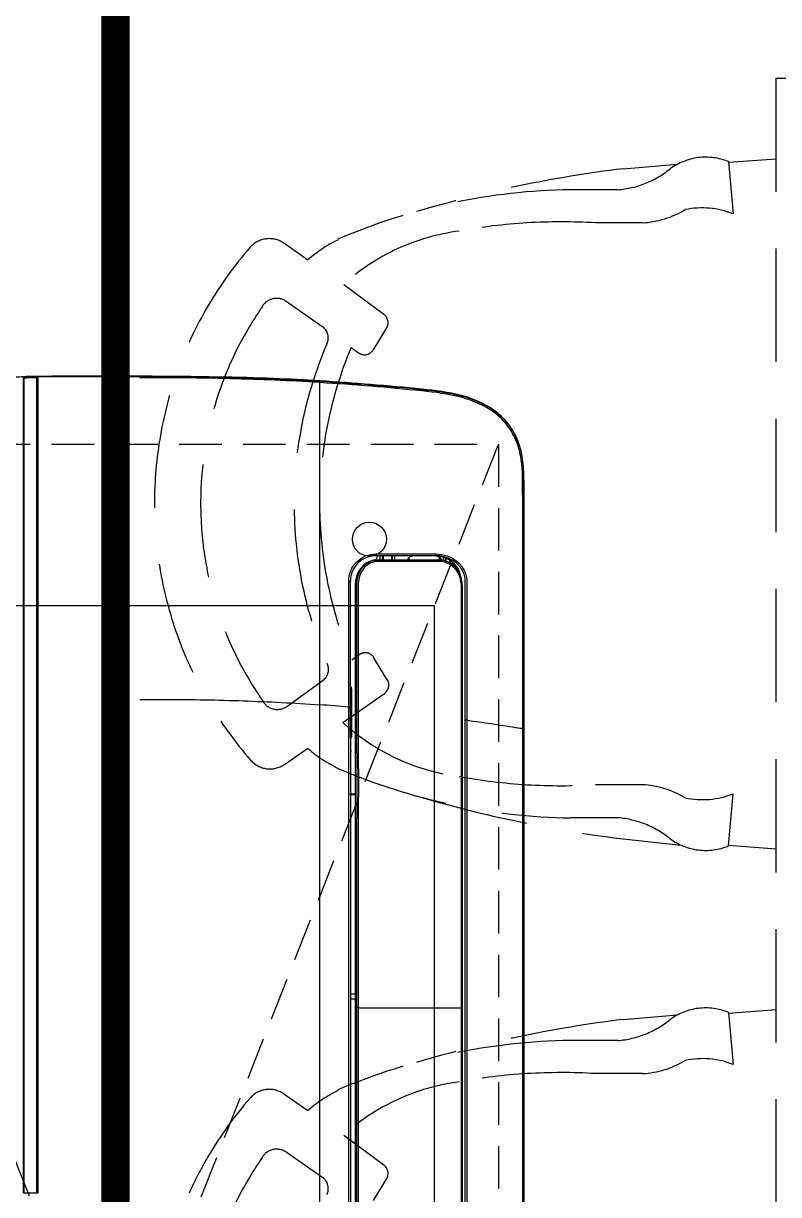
# Model space of a CAD drawing. Header units: millimetres. Extents: x 236955 to 308542, y 30900 to 88969.
# Drawn here: x 294684 to 295216, y 68913 to 69739 of the extents above; entities that cross this region are included whole.
import ezdxf

# ---------------------------------------------------------------- set-up
doc = ezdxf.new("R2010")
doc.units = ezdxf.units.MM
doc.header["$LTSCALE"] = 100
for name, pattern in [('DH-HID2', [1.2, 0.8, -0.4]), ('HID2', [1, 0.5, -0.5]), ('HIDDEN', [0.375, 0.25, -0.125])]:
    doc.linetypes.add(name, pattern=pattern)
for name, color, linetype in [('06-LIGHT', 4, 'Continuous'), ('3.기호.계단선', 30, 'Continuous'), ('CO-BATH', 6, 'Continuous'), ('FU-FURM', 251, 'DH-HID2')]:
    doc.layers.add(name, color=color, linetype=linetype)

# ---------------------------------------------------------------- blocks, each defined once
blk = doc.blocks.new('vjswjdjeh')
at = {"layer": 'FU-FURM', "color": 8}
for p, q in [((332403.17, 63148.02), (332403.17, 61348.02)), ((333303.17, 63148.02), (332403.17, 63148.02)), ((332369.71, 63089.34), (332372.93, 63052.54)), ((332369.77, 63088.88), (332403.36, 63091.36)), ((332295.41, 63084.32), (332333.75, 63087.51)), ((332291.7, 63069.49), (332258.51, 63069.49)), ((332309.14, 63046.14), (332275.94, 63046.14)), ((332056.29, 63031.96), (332073.27, 63020.07)), ((332098.57, 63002.72), (332126.72, 62981.74)), ((332057.94, 62990.94), (332083.85, 62972.8)), ((332128.75, 62972.06), (332119.34, 62956.59)), ((332103.69, 62958.15), (332109.02, 62954.42)), ((332104.21, 62737.89), (332109.54, 62741.61)), ((332129.27, 62723.97), (332119.86, 62739.45)), ((332058.4, 62704.95), (332084.02, 62723.56)), ((332097.91, 62693.76), (332127.24, 62714.3)), ((332056.76, 62664.08), (332073.22, 62675.61)), ((332309.14, 62649.89), (332275.94, 62649.89)), ((332369.71, 62606.7), (332372.93, 62643.49)), ((332291.7, 62626.55), (332258.51, 62626.55)), ((332295.41, 62611.72), (332336.41, 62607.24)), ((332369.77, 62607.16), (332403.36, 62604.68)), ((332295.41, 62484.32), (332333.75, 62487.51)), ((332369.71, 62489.34), (332372.93, 62452.54)), ((332369.77, 62488.88), (332403.36, 62491.36)), ((332291.7, 62469.49), (332258.51, 62469.49)), ((332309.14, 62446.14), (332275.94, 62446.14)), ((332056.29, 62431.96), (332073.27, 62420.07)), ((332098.57, 62402.72), (332126.72, 62381.74)), ((332057.94, 62390.94), (332083.85, 62372.8)), ((332128.75, 62372.06), (332119.34, 62356.59))]:
    blk.add_line(p, q, dxfattribs=at)
for centre, radius, start, end in [((332353.7, 63049.63), 42.82, 68.03725, 125.88814), ((332406.05, 62186.73), 904.38, 97.02701, 106.45222), ((332286.56, 63135.6), 66.32, 274.44852, 309.34248), ((332264.06, 62639.87), 429.66, 90.74097, 113.24637), ((332253.36, 63135.6), 66.32, 262.3166479996018, 262.3166549993618), ((332305.15, 63112.34), 66.32, 273.44864, 300.94431), ((332351.23, 62997.89), 58.8, 68.33721, 101.75419), ((332199.42, 62891.02), 150.6, 97.47574, 132.08058), ((332252.01, 62643.42), 403.43, 86.59864, 100.30667), ((332046.12, 63016.93), 18.07, 55.91255, 139.2499), ((332139.25, 62943.85), 100.82, 116.24699, 130.88158), ((332240.95, 62848.27), 275.79, 139.07644, 221.01513), ((332051.24, 62981.21), 11.71, 55.46642, 152.34732), ((332240.95, 62848.27), 243.26, 145.25404, 214.85584), ((332122.58, 62975.82), 7.23, 328.6925, 55.00032), ((332078.03, 62965.11), 9.64, 333.64722, 52.90801), ((332347.98, 62848.27), 284.44, 156.69526, 203.3529), ((332366.05, 62848.27), 284.44, 157.27598, 202.8596), ((332113.17, 62960.34), 7.23, 235.00032, 328.69291), ((332113.69, 62735.69), 7.23, 31.30709, 125.00048), ((332078.21, 62731.25), 9.64, 307.09199, 26.35266), ((332123.1, 62720.22), 7.23, 304.99964, 31.30759), ((332051.7, 62714.68), 11.71, 207.6522, 304.53341), ((332199.42, 62805.01), 150.6, 227.62203, 262.52426), ((332046.58, 62679.11), 18.07, 220.74981, 304.08759), ((332139.13, 62751.83), 100.82, 229.27079, 243.75295), ((332264.06, 63056.17), 429.66, 246.75363, 269.25903), ((332252.01, 63052.61), 403.43, 259.69334, 273.40136), ((332305.15, 62583.69), 66.32, 59.05566, 86.55136), ((332351.23, 62698.14), 58.8, 258.24581, 291.66278), ((332406.05, 63509.3), 904.38, 253.54778, 262.97299), ((332286.56, 62560.43), 66.32, 50.65756, 85.55148), ((332353.7, 62646.4), 42.82, 234.1118, 291.96278), ((332353.7, 62449.63), 42.82, 68.03725, 125.88814), ((332406.05, 61586.73), 904.38, 97.02701, 106.45222), ((332286.56, 62535.6), 66.32, 274.44852, 309.34248), ((332264.06, 62039.87), 429.66, 90.74097, 113.24637), ((332253.36, 62535.6), 66.32, 262.3166479996018, 262.3166549993618), ((332305.15, 62512.34), 66.32, 273.44864, 300.94431), ((332351.23, 62397.89), 58.8, 68.33721, 101.75419), ((332252.01, 62043.42), 403.43, 86.59864, 100.30667), ((332199.42, 62291.02), 150.6, 97.47574, 132.08058), ((332240.95, 62248.27), 275.79, 139.07644, 221.01513), ((332046.12, 62416.93), 18.07, 55.91255, 139.2499), ((332139.25, 62343.85), 100.82, 116.24699, 130.88158), ((332240.95, 62248.27), 243.26, 145.25404, 214.85584), ((332051.24, 62381.21), 11.71, 55.46642, 152.34732), ((332122.58, 62375.82), 7.23, 328.6925, 55.00032), ((332078.03, 62365.11), 9.64, 333.64722, 52.90801)]:
    blk.add_arc(centre, radius, start, end, dxfattribs=at)
blk = doc.blocks.new('*U49')
at = {"color": 8}
for p, q in [((64.94, 479.79), (64.94, 479.97)), ((74.34, 479.97), (74.34, 479.79)), ((207.18, 479.78), (207.18, 479.97)), ((1012.7, 479.97), (207.18, 479.97)), ((207.18, 479.29), (207.18, 479.78)), ((207.18, 479.78), (1012.7, 479.78)), ((1012.7, 479.29), (207.18, 479.29)), ((106.72, 434.1), (108.78, 434.1)), ((109.46, 438.21), (109.46, 438.21)), ((110.81, 437.77), (110.81, 437.77)), ((112.06, 439.46), (110.89, 439.46)), ((111.13, 439.66), (112.3, 439.66)), ((112.3, 439.66), (111.13, 439.66)), ((111.15, 438.06), (111.15, 438.06)), ((108.37, 432.6), (106.16, 432.6)), ((106.51, 433.6), (108.64, 433.6)), ((107.32, 430.92), (107.99, 430.92)), ((107.32, 430.42), (107.32, 430.92)), ((107.94, 430.42), (107.32, 430.42)), ((107.67, 430.92), (107.67, 431.04)), ((105.97, 414.3), (105.67, 414.3)), ((107.32, 412.52), (107.32, 412.02)), ((107.32, 412.52), (107.94, 412.52)), ((107.94, 404.19), (105.44, 404.19)), ((105.44, 402.63), (107.94, 402.63)), ((107.94, 402.31), (105.44, 402.31)), ((105.44, 397.17), (107.94, 397.17)), ((107.94, 396.85), (105.44, 396.85)), ((105.44, 395.29), (107.94, 395.29)), ((105.47, 393.05), (105.47, 388.05)), ((183.92, 378.12), (183.92, 378.62)), ((183.92, 378.62), (203.22, 378.62)), ((203.22, 378.12), (203.22, 378.62)), ((203.22, 378.62), (206.22, 378.62)), ((206.22, 378.62), (211.42, 378.62)), ((206.22, 378.62), (206.22, 378.12)), ((211.42, 378.62), (211.42, 378.12)), ((245.47, 378.04), (245.47, 380.9)), ((245.97, 380.9), (245.97, 378.04)), ((366.17, 380.98), (363.17, 380.98)), ((363.17, 380.98), (363.17, 378)), ((366.17, 380.98), (366.17, 378)), ((194.4, 378), (1025.49, 378)), ((1025.47, 377.02), (194.4, 377.02)), ((203.22, 378.12), (194.8, 378.12)), ((203.72, 378.12), (203.22, 378.12)), ((203.22, 378), (203.22, 378.12)), ((203.72, 378.12), (203.72, 378)), ((205.72, 378.12), (203.72, 378.12)), ((206.22, 378.12), (205.72, 378.12)), ((205.72, 378), (205.72, 378.12)), ((206.22, 378.12), (206.22, 378)), ((211.42, 378.12), (206.22, 378.12)), ((212.2, 378.46), (212, 378)), ((212.82, 378.04), (219.55, 378.04)), ((220.02, 378.37), (221.02, 378.37)), ((221.49, 378.04), (245.47, 378.04)), ((245.47, 378.04), (245.47, 378)), ((245.97, 378.04), (245.47, 378.04)), ((245.97, 378), (245.97, 378.04)), ((1026.79, 360), (193.09, 360)), ((0.23, 194), (0.05, 194)), ((0.05, 194), (0.05, 194)), ((0.16, 193.19), (0.16, 193.19)), ((0.09, 190.49), (0.09, 190.49)), ((0.1, 190.56), (0.1, 190.56)), ((0.12, 189.44), (0.12, 189.43)), ((0.25, 186.81), (0.25, 186.8)), ((0.25, 186.81), (0.25, 186.8)), ((479.94, 186.06), (479.94, 186.02))]:
    blk.add_line(p, q, dxfattribs=at)
at = {"color": 1, "linetype": 'HIDDEN'}
for p, q in [((39.94, 14.99), (1179.94, 464.99)), ((1179.94, 14.99), (39.94, 464.99))]:
    blk.add_line(p, q, dxfattribs=at)
at = {"color": 0}
blk.add_line((7.59, 420), (7.77, 419.98), dxfattribs=at)
at = {"color": 1, "linetype": 'HIDDEN'}
blk.add_lwpolyline([(1179.94, 464.99), (1179.94, 14.99), (39.94, 14.99), (39.94, 464.99)], close=True, dxfattribs=at)
at = {"color": 1, "ltscale": 5}
blk.add_circle((95.79, 389.18), 10, dxfattribs=at)
at = {"color": 8, "extrusion": (0, -1.78405e-06, 1)}
for centre, radius, start, end in [((110.65, 448.06, 0), 11.8, 258.0221, 265.74887), ((110.65, 448.06, 0), 11.5, 258.82839, 270), ((111.15, 448.06, 0), 10, 260.9749, 268.06345)]:
    blk.add_arc(centre, radius, start, end, dxfattribs=at)
at = {"color": 8, "extrusion": (0, 1.78405e-06, -1)}
for centre, radius, start, end in [((-110.65, 448.06, 0), 11.8, 274.22642, 281.89692), ((-111.15, 448.06, 0), 10.3, 271.90873, 279.94744), ((-111.15, 448.06, 0), 10, 270, 278.89147)]:
    blk.add_arc(centre, radius, start, end, dxfattribs=at)
at = {"color": 8, "extrusion": (0, 0, -1)}
for centre, radius, start, end in [((-108.17, 428.9), 2.5, 0, 90), ((-108.17, 414.3), 2.5, 270, 0), ((-183.92, 376.62), 2, 44.09018, 90), ((-211.42, 376.62), 2, 90, 112.98713)]:
    blk.add_arc(centre, radius, start, end, dxfattribs=at)
at = {"color": 8}
for centre, radius, start, end in [((107.32, 428.92), 1.5, 90, 180), ((108.17, 428.9), 2.2, 90, 180), ((203.22, 378.12), 0.5, 0, 90), ((206.22, 378.12), 0.5, 90, 180), ((183.92, 376.62), 1.5, 90, 112.33829), ((211.42, 376.62), 1.5, 67.01287, 90), ((220.02, 377.87), 0.5, 90, 164.42435), ((221.02, 377.87), 0.5, 15.57565, 90), ((0.87, 193.8), 0.2, 90, 99.42828)]:
    blk.add_arc(centre, radius, start, end, dxfattribs=at)
for centre, major_axis, ratio, start_param, end_param in [((64.94, 478.79), (0, -1), 0.001929, 3.193953, 4.306784), ((74.34, 478.79), (0, -1), 0.001772, 3.193953, 4.288885), ((111.16, 448.06), (0.54, 10.29), 0.999999, 3.160229, 3.194513), ((111.15, 437.76), (0, -0.3), 0.033315, 1.570795, 3.141593), ((108.94, 430), (1, 0), 0.196079, 1.608953, 3.141593), ((104.44, 393), (-1, 0), 0.07156, 3.153473, 4.767184), ((108.47, 399.98), (0, -7.07), 0.707107, 5.639684, 6.283185), ((108.94, 394), (-1, 0), 0.074744, 4.759147, 6.283185), ((120.44, 377), (0, 1), 0.039733, 0.029781, 1.540115), ((212.36, 377.79), (0.313, 0.39), 0.614856, 5.699141, 6.283185), ((220.02, 377.87), (0, 0.5), 0.4, 0, 1.298954), ((221.02, 377.87), (0, 0.5), 0.4, 4.984232, 6.283185), ((1.22, 194.01), (-1, -0.011), 0.000851, 5.81073, 6.230827), ((0.73, 193.82), (-0.5, 0.021), 0.710917, 0.074486, 0.971745), ((0.78, 194.01), (-0.436, 0.245), 0.699022, 0.689796, 1.432768), ((0.81, 194.06), (-0.393, 0.309), 0.676566, 0.870738, 1.553972), ((0.87, 193.8), (0.033, -0.197), 0.348188, 3.1344, 4.658358), ((0.87, 193.8), (0, -0.2), 0.351833, 3.141593, 4.716068), ((0.99, 193.8), (0, -0.2), 0.205027, 3.141593, 4.714452), ((1.09, 186.26), (0, -0.2), 0.201921, 4.714424, 6.229723)]:
    blk.add_ellipse(centre, major_axis=major_axis, ratio=ratio, start_param=start_param, end_param=end_param, dxfattribs=at)
at = {"color": 0}
blk.add_ellipse((8.76, 419.87), major_axis=(0.995, -0.101), ratio=0.077303, start_param=1.70807, end_param=3.089075, dxfattribs=at)
at = {"color": 8}
for points, knots in [([(64.94, 479.97), (60.94, 479.97), (56.94, 479.96), (48.99, 479.3), (44.99, 478.64), (37.4, 476.32), (33.73, 474.64), (27.14, 470.26), (24.24, 467.62), (16.62, 458.39), (13.4, 450.95), (9.3, 435.73), (8.4, 427.91), (7.59, 420)], [0, 0, 0, 0, 0.125, 0.125, 0.25, 0.25, 0.375, 0.375, 0.5, 0.5, 0.75, 0.75, 1, 1, 1, 1]), ([(7.77, 419.98), (8.57, 427.84), (9.47, 435.72), (12.57, 447.18), (13.89, 450.95), (17.27, 458.04), (19.36, 461.44), (24.4, 467.53), (27.32, 470.18), (33.97, 474.56), (37.55, 476.2), (45.18, 478.5), (49.12, 479.14), (57, 479.78), (60.97, 479.79), (64.94, 479.79)], [0, 0, 0, 0, 0.25, 0.25, 0.375, 0.375, 0.5, 0.5, 0.625, 0.625, 0.75, 0.75, 0.875, 0.875, 1, 1, 1, 1]), ([(64.94, 479.19), (61.02, 479.18), (57.1, 479.16), (49.32, 478.5), (45.44, 477.86), (37.92, 475.56), (34.38, 473.94), (27.84, 469.58), (24.98, 466.95), (20.03, 460.91), (17.99, 457.55), (14.67, 450.54), (13.37, 446.82), (10.33, 435.51), (9.44, 427.75), (8.63, 419.96)], [0, 0, 0, 0, 0.125, 0.125, 0.25, 0.25, 0.375, 0.375, 0.5, 0.5, 0.625, 0.625, 0.75, 0.75, 1, 1, 1, 1]), ([(74.34, 479.97), (72.99, 479.97), (71.63, 479.97), (69.39, 479.97), (68.5, 479.97), (66.72, 479.97), (65.83, 479.97), (64.94, 479.97)], [0, 0, 0, 0, 0.432551, 0.432551, 0.716276, 0.716276, 1, 1, 1, 1]), ([(64.94, 479.79), (66.3, 479.79), (67.65, 479.79), (69.9, 479.79), (70.79, 479.79), (72.56, 479.79), (73.45, 479.79), (74.34, 479.79)], [0, 0, 0, 0, 0.432551, 0.432551, 0.716275, 0.716275, 1, 1, 1, 1]), ([(74.34, 479.2), (73.67, 479.2), (73.01, 479.2), (69.87, 479.19), (67.41, 479.19), (64.94, 479.19)], [0, 0, 0, 0, 0.212761, 0.212761, 1, 1, 1, 1]), ([(207.1, 479.97), (203.06, 479.97), (199.01, 479.97), (180.94, 479.97), (166.92, 479.97), (148.86, 479.97), (144.81, 479.97), (124.57, 479.97), (108.38, 479.97), (86.24, 479.97), (80.29, 479.97), (74.34, 479.97)], [0, 0, 0, 0, 0.091469, 0.091469, 0.40823, 0.40823, 0.499699, 0.499699, 0.865576, 0.865576, 1, 1, 1, 1]), ([(74.34, 479.79), (78.39, 479.79), (82.44, 479.79), (102.68, 479.79), (118.87, 479.79), (143.16, 479.79), (151.25, 479.78), (175.25, 479.78), (191.16, 479.78), (207.07, 479.78)], [0, 0, 0, 0, 0.091494, 0.091494, 0.457471, 0.457471, 0.640459, 0.640459, 1, 1, 1, 1]), ([(207.07, 479.29), (191.16, 479.29), (175.25, 479.29), (151.25, 479.28), (143.15, 479.28), (118.87, 479.26), (102.68, 479.24), (82.44, 479.21), (78.39, 479.21), (74.34, 479.2)], [0, 0, 0, 0, 0.35954, 0.35954, 0.542528, 0.542528, 0.908505, 0.908505, 1, 1, 1, 1]), ([(202.08, 446.37), (202.33, 448.15), (203.26, 454.84), (204.6, 463.83), (205.89, 472.05), (206.54, 476.07), (206.87, 478.1), (207.01, 478.98), (207.07, 479.29)], [0, 0, 0, 0, 0.156829, 0.590095, 0.806728, 0.915045, 0.969203, 1, 1, 1, 1]), ([(104.39, 428.19), (104.4, 430.47), (104.78, 432.71), (106.32, 437.01), (107.46, 439.03), (110.39, 442.51), (112.22, 443.98), (115.33, 445.46), (116.45, 445.83), (118.67, 446.29), (119.79, 446.38), (129.93, 446.4), (138.94, 446.37), (166, 446.38), (184.04, 446.37), (202.07, 446.37)], [0, 0, 0, 0, 0.0625, 0.0625, 0.125, 0.125, 0.1875, 0.1875, 0.21875, 0.21875, 0.25, 0.25, 0.5, 0.5, 1, 1, 1, 1]), ([(202.08, 445.48), (184.3, 445.49), (166.51, 445.49), (139.84, 445.49), (130.96, 445.48), (120.96, 445.5), (119.84, 445.54), (117.64, 445.26), (116.54, 444.96), (113.36, 443.64), (111.53, 442.21), (108.57, 438.76), (107.42, 436.75), (106.25, 433.57), (105.95, 432.47), (105.54, 430.25), (105.44, 429.09), (105.44, 428)], [0, 0, 0, 0, 0.5, 0.5, 0.75, 0.75, 0.78125, 0.78125, 0.8125, 0.8125, 0.875, 0.875, 0.9375, 0.9375, 0.96875, 0.96875, 1, 1, 1, 1]), ([(105.44, 428), (105.44, 429.96), (106.23, 433.88), (109.56, 438.9), (113.79, 441.69), (117.05, 442.67), (118.42, 442.86), (118.81, 442.9)], [0, 0, 0, 0, 0.270614, 0.541229, 0.811843, 0.94715, 1, 1, 1, 1]), ([(107.94, 430), (107.94, 432.79), (108.83, 435.54), (112.09, 439.91), (114.48, 441.57), (118.44, 443.01), (119.8, 443.32), (122.62, 443.61), (124.04, 443.59), (128.27, 443.59), (131.1, 443.59), (145.22, 443.58), (156.51, 443.58), (190.41, 443.57), (213, 443.58), (280.79, 443.58), (325.98, 443.57), (371.17, 443.58)], [0, 0, 0, 0, 0.03125, 0.03125, 0.0625, 0.0625, 0.078125, 0.078125, 0.09375, 0.09375, 0.125, 0.125, 0.25, 0.25, 0.5, 0.5, 1, 1, 1, 1]), ([(371.17, 443.21), (326.21, 443.2), (281.25, 443.2), (213.81, 443.21), (191.33, 443.21), (157.61, 443.21), (146.37, 443.21), (132.32, 443.21), (129.51, 443.21), (125.3, 443.22), (123.89, 443.24), (121.09, 443.11), (119.69, 442.89), (115.7, 441.64), (113.25, 440.03), (109.86, 435.7), (108.9, 432.97), (108.9, 430.2)], [0, 0, 0, 0, 0.5, 0.5, 0.75, 0.75, 0.875, 0.875, 0.90625, 0.90625, 0.921875, 0.921875, 0.9375, 0.9375, 0.96875, 0.96875, 1, 1, 1, 1]), ([(202.07, 446.37), (210.7, 446.36), (219.34, 446.37), (234.17, 446.37), (240.37, 446.37), (252.76, 446.37), (258.96, 446.37), (277.55, 446.37), (289.94, 446.37), (308.53, 446.37), (314.73, 446.37), (327.12, 446.37), (333.32, 446.37), (351.91, 446.37), (364.31, 446.37), (382.9, 446.37), (389.09, 446.37), (401.49, 446.37), (407.68, 446.37), (420.08, 446.37), (426.28, 446.37), (444.87, 446.37), (457.26, 446.37), (475.85, 446.37), (742.05, 446.37), (754.44, 446.37), (760.64, 446.37), (779.23, 446.37), (791.62, 446.37), (810.21, 446.37), (816.41, 446.37), (828.81, 446.37), (835, 446.37), (853.59, 446.37), (865.99, 446.37), (884.58, 446.37), (890.78, 446.37), (903.17, 446.37), (909.37, 446.37), (921.76, 446.37), (927.96, 446.37), (946.55, 446.37), (958.94, 446.37), (977.53, 446.37), (983.73, 446.37), (996.12, 446.37), (1002.32, 446.37), (1011.62, 446.37), (1014.71, 446.37), (1017.81, 446.37)], [0, 0, 0, 0, 0.046607, 0.046607, 0.08006, 0.08006, 0.113512, 0.113512, 0.180417, 0.180417, 0.213869, 0.213869, 0.247322, 0.247322, 0.314226, 0.314226, 0.347679, 0.347679, 0.381131, 0.381131, 0.414583, 0.414583, 0.481488, 0.481488, 0.514941, 0.514941, 0.548393, 0.548393, 0.615298, 0.615298, 0.64875, 0.64875, 0.682202, 0.682202, 0.749107, 0.749107, 0.78256, 0.78256, 0.816012, 0.816012, 0.849464, 0.849464, 0.916369, 0.916369, 0.949821, 0.949821, 0.983274, 0.983274, 1, 1, 1, 1]), ([(1017.81, 445.48), (1014.71, 445.48), (1011.62, 445.48), (1002.32, 445.48), (996.12, 445.48), (983.73, 445.48), (977.53, 445.48), (958.94, 445.48), (946.55, 445.48), (927.96, 445.48), (921.76, 445.48), (909.37, 445.48), (903.17, 445.48), (890.78, 445.48), (884.58, 445.48), (865.99, 445.49), (853.59, 445.49), (835, 445.49), (828.81, 445.49), (816.41, 445.48), (810.21, 445.48), (791.62, 445.48), (779.23, 445.48), (760.64, 445.48), (754.44, 445.48), (742.05, 445.48), (475.85, 445.48), (457.26, 445.48), (444.87, 445.48), (426.28, 445.49), (420.08, 445.49), (407.68, 445.49), (401.49, 445.49), (389.09, 445.49), (382.9, 445.49), (364.31, 445.49), (351.91, 445.49), (333.32, 445.49), (327.12, 445.49), (314.73, 445.49), (308.53, 445.49), (289.94, 445.48), (277.55, 445.48), (258.96, 445.48), (252.76, 445.48), (240.37, 445.48), (234.17, 445.48), (219.34, 445.49), (210.71, 445.48), (202.08, 445.48)], [0, 0, 0, 0, 0.016728, 0.016728, 0.05018, 0.05018, 0.083633, 0.083633, 0.150538, 0.150538, 0.183991, 0.183991, 0.217444, 0.217444, 0.250897, 0.250897, 0.317803, 0.317803, 0.351255, 0.351255, 0.384708, 0.384708, 0.451614, 0.451614, 0.485067, 0.485067, 0.51852, 0.51852, 0.585425, 0.585425, 0.618878, 0.618878, 0.652331, 0.652331, 0.685784, 0.685784, 0.752689, 0.752689, 0.786142, 0.786142, 0.819595, 0.819595, 0.886501, 0.886501, 0.919954, 0.919954, 0.953407, 0.953407, 1, 1, 1, 1]), ([(371.17, 443.58), (371.17, 443.67), (371.17, 443.74), (371.17, 443.86), (371.17, 443.9), (371.17, 443.95), (371.17, 443.96), (371.17, 443.93), (371.17, 443.9), (371.17, 443.8), (371.17, 443.74), (371.17, 443.58), (371.17, 443.48), (371.17, 443.32), (371.17, 443.27), (371.17, 443.21)], [0, 0, 0, 0, 0.152614, 0.152614, 0.305228, 0.305228, 0.457842, 0.457842, 0.610455, 0.610455, 0.763069, 0.763069, 0.915683, 0.915683, 1, 1, 1, 1]), ([(371.17, 443.58), (452.63, 443.58), (794.09, 443.58), (916.28, 443.58), (957.01, 443.6), (1018.1, 443.58), (1038.47, 443.59), (1069.01, 443.59), (1079.18, 443.6), (1091.91, 443.6), (1094.45, 443.66), (1099.54, 443.49), (1102.08, 442.97), (1106.57, 440.78), (1108.54, 439.13), (1111.24, 434.97), (1111.94, 432.5), (1111.94, 430)], [0, 0, 0, 0, 0.5, 0.5, 0.75, 0.75, 0.875, 0.875, 0.9375, 0.9375, 0.953125, 0.953125, 0.96875, 0.96875, 0.984375, 0.984375, 1, 1, 1, 1]), ([(1110.98, 430.21), (1110.98, 432.71), (1110.22, 435.17), (1107.41, 439.27), (1105.38, 440.89), (1101.93, 442.41), (1100.7, 442.77), (1098.22, 443.18), (1096.95, 443.22), (1093.14, 443.23), (1090.6, 443.22), (1077.92, 443.22), (1067.77, 443.21), (1037.31, 443.2), (1017.01, 443.2), (956.08, 443.21), (915.47, 443.2), (793.63, 443.21), (452.4, 443.21), (371.17, 443.21)], [0, 0, 0, 0, 0.015625, 0.015625, 0.03125, 0.03125, 0.039062, 0.039062, 0.046875, 0.046875, 0.0625, 0.0625, 0.125, 0.125, 0.25, 0.25, 0.5, 0.5, 1, 1, 1, 1]), ([(120.4, 377.03), (116.16, 377.03), (112.02, 378.78), (107.59, 383.22), (106.4, 385), (104.8, 388.88), (104.39, 390.96), (104.39, 393.07)], [0, 0, 0, 0, 0.5, 0.5, 0.75, 0.75, 1, 1, 1, 1]), ([(105.44, 393), (105.44, 389.3), (106.87, 385.61), (112.18, 379.81), (116.28, 377.98), (120.44, 378)], [0, 0, 0, 0, 0.472272, 0.472272, 1, 1, 1, 1]), ([(371.17, 381.77), (348.67, 381.76), (326.16, 381.77), (292.41, 381.77), (281.16, 381.73), (258.66, 381.92), (247.4, 381.99), (224.9, 381.96), (213.65, 381.76), (191.15, 381.78), (179.9, 381.76), (157.4, 381.77), (146.15, 381.77), (132.09, 381.77), (129.28, 381.78), (125.07, 381.78), (123.66, 381.73), (120.86, 381.84), (119.46, 382.03), (115.43, 383.06), (112.85, 384.38), (109.03, 388.45), (107.94, 391.19), (107.94, 394)], [0, 0, 0, 0, 0.25, 0.25, 0.375, 0.375, 0.5, 0.5, 0.625, 0.625, 0.75, 0.75, 0.875, 0.875, 0.90625, 0.90625, 0.921875, 0.921875, 0.9375, 0.9375, 0.96875, 0.96875, 1, 1, 1, 1]), ([(107.94, 394), (107.94, 392.58), (108.18, 391.15), (109.12, 388.48), (109.81, 387.27), (112.53, 383.97), (115.03, 382.46), (119.09, 381.2), (120.5, 380.94), (123.31, 380.75), (124.72, 380.78), (128.94, 380.78), (131.75, 380.78), (145.83, 380.77), (157.1, 380.78), (179.63, 380.77), (190.9, 380.77), (213.43, 380.76), (224.7, 380.9), (247.23, 380.92), (258.5, 380.87), (281.03, 380.74), (292.3, 380.77), (326.1, 380.77), (348.63, 380.77), (371.17, 380.77)], [0, 0, 0, 0, 0.015625, 0.015625, 0.03125, 0.03125, 0.0625, 0.0625, 0.078125, 0.078125, 0.09375, 0.09375, 0.125, 0.125, 0.25, 0.25, 0.375, 0.375, 0.5, 0.5, 0.625, 0.625, 0.75, 0.75, 1, 1, 1, 1]), ([(108.89, 394.07), (108.89, 391.27), (110.09, 388.56), (114.08, 384.65), (116.68, 383.44), (120.76, 382.61), (122.16, 382.52), (124.96, 382.51), (126.35, 382.52), (130.55, 382.52), (133.35, 382.51), (147.33, 382.51), (158.52, 382.51), (180.9, 382.51), (192.1, 382.52), (214.48, 382.5), (225.67, 382.69), (248.05, 382.7), (259.25, 382.64), (281.63, 382.47), (292.82, 382.51), (326.4, 382.51), (348.78, 382.51), (371.17, 382.51)], [0, 0, 0, 0, 0.03125, 0.03125, 0.0625, 0.0625, 0.078125, 0.078125, 0.09375, 0.09375, 0.125, 0.125, 0.25, 0.25, 0.375, 0.375, 0.5, 0.5, 0.625, 0.625, 0.75, 0.75, 1, 1, 1, 1]), ([(371.17, 382.51), (452.2, 382.51), (793.24, 382.51), (894.53, 382.5), (914.79, 382.49), (945.18, 382.48), (955.31, 382.67), (975.56, 382.86), (985.69, 382.89), (998.35, 382.72), (1000.89, 382.69), (1005.95, 382.56), (1008.48, 382.47), (1016.08, 382.52), (1021.14, 382.49), (1036.33, 382.51), (1046.46, 382.51), (1066.72, 382.51), (1076.84, 382.51), (1089.5, 382.52), (1092.03, 382.52), (1095.82, 382.52), (1097.09, 382.49), (1099.61, 382.7), (1100.86, 382.92), (1104.44, 384.02), (1106.69, 385.31), (1110.04, 389.12), (1110.99, 391.55), (1110.99, 394.09)], [0, 0, 0, 0, 0.5, 0.5, 0.625, 0.625, 0.6875, 0.6875, 0.75, 0.75, 0.765625, 0.765625, 0.78125, 0.78125, 0.8125, 0.8125, 0.875, 0.875, 0.9375, 0.9375, 0.953125, 0.953125, 0.960937, 0.960937, 0.96875, 0.96875, 0.984375, 0.984375, 1, 1, 1, 1]), ([(1111.94, 394), (1111.94, 391.49), (1111.07, 388.97), (1107.87, 385.07), (1105.66, 383.68), (1100.96, 382.01), (1098.4, 381.75), (1093.32, 381.79), (1090.79, 381.78), (1078.1, 381.77), (1067.94, 381.77), (1047.63, 381.77), (1037.48, 381.77), (1022.24, 381.76), (1017.16, 381.78), (1007.01, 381.73), (1001.93, 381.96), (986.7, 382.2), (976.54, 382.18), (956.22, 381.97), (946.06, 381.75), (915.59, 381.75), (895.27, 381.76), (793.7, 381.77), (452.43, 381.77), (371.17, 381.77)], [0, 0, 0, 0, 0.015625, 0.015625, 0.03125, 0.03125, 0.046875, 0.046875, 0.0625, 0.0625, 0.125, 0.125, 0.1875, 0.1875, 0.21875, 0.21875, 0.25, 0.25, 0.3125, 0.3125, 0.375, 0.375, 0.5, 0.5, 1, 1, 1, 1]), ([(371.17, 380.77), (452.5, 380.77), (793.84, 380.77), (895.51, 380.76), (915.85, 380.75), (946.35, 380.75), (956.52, 380.9), (976.85, 381.05), (987.02, 381.06), (1002.27, 380.89), (1007.35, 380.74), (1017.52, 380.78), (1022.6, 380.75), (1037.85, 380.77), (1048.02, 380.77), (1068.35, 380.77), (1078.51, 380.78), (1091.22, 380.78), (1093.76, 380.76), (1097.56, 380.81), (1098.83, 380.88), (1101.33, 381.34), (1102.58, 381.71), (1106.08, 383.21), (1108.18, 384.76), (1110.42, 387.88), (1110.98, 389.01), (1111.75, 391.43), (1111.94, 392.73), (1111.94, 394)], [0, 0, 0, 0, 0.5, 0.5, 0.625, 0.625, 0.6875, 0.6875, 0.75, 0.75, 0.78125, 0.78125, 0.8125, 0.8125, 0.875, 0.875, 0.9375, 0.9375, 0.953125, 0.953125, 0.960938, 0.960938, 0.96875, 0.96875, 0.984375, 0.984375, 0.992188, 0.992188, 1, 1, 1, 1]), ([(371.17, 382.51), (371.17, 382.39), (371.17, 382.28), (371.17, 382.07), (371.17, 381.96), (371.17, 381.83), (371.17, 381.8), (371.17, 381.77)], [0, 0, 0, 0, 0.416043, 0.416043, 0.832086, 0.832086, 1, 1, 1, 1]), ([(212.2, 378.46), (212.28, 378.42), (212.36, 378.38), (212.51, 378.29), (212.58, 378.25), (212.65, 378.19), (212.66, 378.18), (212.67, 378.18)], [0, 0, 0, 0, 0.467762, 0.467762, 0.915321, 0.915321, 1, 1, 1, 1]), ([(3.72, 360.14), (3.72, 360.1), (3.71, 360.05), (3.71, 360), (3.71, 360), (3.71, 360)], [0, 0, 0, 0, 0.99958, 0.99958, 1, 1, 1, 1]), ([(193.09, 360), (185.02, 360), (168.87, 360), (144.64, 360), (120.43, 360), (96.22, 360), (72.05, 360), (47.93, 360), (27.87, 360), (13.88, 360), (7.16, 360), (4.44, 360), (3.71, 360)], [0, 0, 0, 0, 0.127521, 0.255042, 0.382563, 0.510084, 0.637605, 0.765126, 0.892647, 0.956408, 0.988288, 1, 1, 1, 1]), ([(190.04, 254.41), (189.97, 259.61), (189.85, 279.82), (190.47, 315.04), (192.04, 345.02), (193.09, 360)], [0, 0, 0, 0, 0.147518, 0.573759, 1, 1, 1, 1]), ([(0.05, 194), (0.05, 193.53), (0.06, 193.07), (0.07, 192.25), (0.07, 191.9), (0.08, 191.2), (0.09, 190.84), (0.09, 190.49)], [0, 0, 0, 0, 0.399294, 0.399294, 0.699647, 0.699647, 1, 1, 1, 1]), ([(0.16, 193.19), (0.15, 192.75), (0.14, 192.31), (0.12, 191.43), (0.11, 191), (0.1, 190.56)], [0, 0, 0, 0, 0.5, 0.5, 1, 1, 1, 1]), ([(0.8, 193.8), (0.74, 193.79), (0.68, 193.78), (0.54, 193.73), (0.47, 193.69), (0.34, 193.6), (0.28, 193.53), (0.19, 193.38), (0.16, 193.28), (0.16, 193.19)], [0, 0, 0, 0, 0.154456, 0.154456, 0.374956, 0.374956, 0.653826, 0.653826, 1, 1, 1, 1]), ([(0.25, 186.81), (0.24, 187.01), (0.24, 187.2), (0.22, 188.27), (0.21, 189.13), (0.19, 190.87), (0.18, 191.73), (0.16, 192.79), (0.16, 192.99), (0.16, 193.19)], [0, 0, 0, 0, 0.092547, 0.092547, 0.500171, 0.500171, 0.907796, 0.907796, 1, 1, 1, 1]), ([(0.23, 193.81), (0.23, 193.87), (0.26, 193.93), (0.32, 193.99), (0.33, 194), (0.33, 194)], [0, 0, 0, 0, 0.894177, 0.894177, 1, 1, 1, 1]), ([(0.4, 194.05), (0.43, 194.07), (0.47, 194.09), (0.58, 194.16), (0.66, 194.21), (0.79, 194.28), (0.82, 194.29), (0.88, 194.32), (0.9, 194.34), (0.95, 194.36), (0.96, 194.37), (0.98, 194.38), (0.99, 194.38), (1, 194.39), (1.01, 194.39), (1.01, 194.4), (1.02, 194.4), (1.02, 194.4), (1.02, 194.4), (1.03, 194.4)], [0, 0, 0, 0, 0.211843, 0.211843, 0.618776, 0.618776, 0.759942, 0.759942, 0.870728, 0.870728, 0.929874, 0.929874, 0.961875, 0.961875, 0.979256, 0.979256, 0.992466, 0.992466, 1, 1, 1, 1]), ([(1.03, 194.4), (1.03, 194.4), (1.02, 194.4), (1.02, 194.39), (1.02, 194.39), (1.02, 194.38), (1.01, 194.38), (1.01, 194.36), (1, 194.36), (0.99, 194.33), (0.99, 194.32), (0.97, 194.28), (0.95, 194.25), (0.92, 194.19), (0.91, 194.15), (0.87, 194.07), (0.86, 194.03), (0.84, 193.99)], [0, 0, 0, 0, 0.013568, 0.013568, 0.037214, 0.037214, 0.068468, 0.068468, 0.126077, 0.126077, 0.232683, 0.232683, 0.432706, 0.432706, 0.68324, 0.68324, 1, 1, 1, 1]), ([(0.9, 193.94), (5.81, 193.94), (10.75, 193.94), (20.63, 193.94), (25.58, 193.94), (40.44, 193.94), (50.37, 193.94), (80.23, 193.94), (100.21, 193.94), (140.17, 193.94), (160.16, 193.94), (200.13, 193.94), (220.12, 193.94), (320.05, 193.94), (400, 193.94), (479.94, 193.94)], [0, 0, 0, 0, 0.03125, 0.03125, 0.0625, 0.0625, 0.125, 0.125, 0.25, 0.25, 0.375, 0.375, 0.5, 0.5, 1, 1, 1, 1]), ([(479.94, 193.8), (400.01, 193.8), (320.07, 193.8), (220.16, 193.8), (200.17, 193.8), (160.21, 193.8), (140.22, 193.8), (100.27, 193.8), (80.31, 193.8), (50.44, 193.8), (40.5, 193.8), (25.63, 193.8), (20.67, 193.8), (10.79, 193.8), (5.84, 193.8), (0.95, 193.8)], [0, 0, 0, 0, 0.5, 0.5, 0.625, 0.625, 0.75, 0.75, 0.875, 0.875, 0.9375, 0.9375, 0.96875, 0.96875, 1, 1, 1, 1]), ([(0.95, 193.8), (0.95, 193.4), (0.96, 193.01), (0.97, 191.74), (0.98, 190.88), (1.01, 189.14), (1.02, 188.28), (1.04, 187.03), (1.05, 186.64), (1.05, 186.26)], [0, 0, 0, 0, 0.157944, 0.157944, 0.502409, 0.502409, 0.846873, 0.846873, 1, 1, 1, 1]), ([(1.03, 194.4), (4.91, 194.37), (8.8, 194.41), (16.61, 194.41), (20.52, 194.41), (32.26, 194.41), (40.12, 194.41), (63.7, 194.41), (79.47, 194.41), (111.03, 194.41), (126.83, 194.41), (158.43, 194.41), (174.24, 194.41), (190.04, 194.41)], [0, 0, 0, 0, 0.0625, 0.0625, 0.125, 0.125, 0.25, 0.25, 0.5, 0.5, 0.75, 0.75, 1, 1, 1, 1]), ([(189.04, 194), (186.07, 194), (183.09, 194), (160.13, 194), (140.14, 194), (100.18, 194), (80.2, 194), (50.34, 194), (40.41, 194), (25.55, 194), (20.6, 194), (10.93, 194), (6.2, 194), (1.5, 194)], [0, 0, 0, 0, 0.047401, 0.047401, 0.366063, 0.366063, 0.684724, 0.684724, 0.844055, 0.844055, 0.92372, 0.92372, 1, 1, 1, 1]), ([(189.04, 194), (206.08, 194), (223.12, 194), (320.09, 194), (400.02, 194), (479.94, 194)], [0, 0, 0, 0, 0.175746, 0.175746, 1, 1, 1, 1]), ([(190.03, 194.41), (193.94, 194.42), (197.85, 194.42), (209.57, 194.41), (217.39, 194.41), (233.02, 194.41), (240.84, 194.41), (264.29, 194.41), (279.92, 194.41), (303.37, 194.41), (311.18, 194.41), (326.82, 194.41), (334.63, 194.41), (358.08, 194.41), (373.72, 194.41), (397.16, 194.41), (404.98, 194.41), (420.61, 194.41), (428.43, 194.41), (450.81, 194.41), (465.38, 194.41), (479.94, 194.41)], [0, 0, 0, 0, 0.040442, 0.040442, 0.121325, 0.121325, 0.202208, 0.202208, 0.363975, 0.363975, 0.444859, 0.444859, 0.525742, 0.525742, 0.687509, 0.687509, 0.768392, 0.768392, 0.849276, 0.849276, 1, 1, 1, 1]), ([(0.1, 190.56), (0.1, 190.49), (0.1, 190.42), (0.1, 190.26), (0.1, 190.17), (0.1, 190), (0.1, 189.91), (0.1, 189.74), (0.11, 189.65), (0.11, 189.53), (0.11, 189.48), (0.12, 189.44)], [0, 0, 0, 0, 0.214453, 0.214453, 0.429132, 0.429132, 0.640881, 0.640881, 0.851843, 0.851843, 1, 1, 1, 1]), ([(0.12, 189.44), (0.14, 189), (0.16, 188.56), (0.2, 187.68), (0.22, 187.25), (0.25, 186.81)], [0, 0, 0, 0, 0.5, 0.5, 1, 1, 1, 1]), ([(0.25, 186.81), (0.25, 186.74), (0.26, 186.68), (0.33, 186.53), (0.38, 186.45), (0.51, 186.34), (0.58, 186.3), (0.66, 186.26), (0.67, 186.26), (0.69, 186.25)], [0, 0, 0, 0, 0.291599, 0.291599, 0.694986, 0.694986, 0.955686, 0.955686, 1, 1, 1, 1]), ([(0.26, 186.8), (0.26, 186.69), (0.3, 186.48), (0.48, 186.21), (0.66, 186.1), (0.76, 186.06)], [0, 0, 0, 0, 0.370538, 0.716833, 1, 1, 1, 1]), ([(0.4, 186), (0.45, 182.72), (0.52, 179.43), (0.66, 172.92), (0.75, 169.7), (0.84, 166.47)], [0, 0, 0, 0, 0.504534, 0.504534, 1, 1, 1, 1]), ([(0.77, 186.05), (0.77, 186.05), (0.76, 186.05), (0.75, 186.06), (0.74, 186.06), (0.72, 186.07), (0.72, 186.08), (0.71, 186.09), (0.7, 186.11), (0.69, 186.14), (0.69, 186.16), (0.68, 186.2), (0.68, 186.23), (0.69, 186.25), (0.69, 186.25), (0.69, 186.25)], [0, 0, 0, 0, 0.0305, 0.0305, 0.248677, 0.248677, 0.304697, 0.304697, 0.529926, 0.529926, 0.756562, 0.756562, 0.983109, 0.983109, 1, 1, 1, 1]), ([(0.69, 186.25), (0.7, 186.25), (0.72, 186.25), (0.84, 186.26), (0.94, 186.26), (1.05, 186.26)], [0, 0, 0, 0, 0.159863, 0.159863, 1, 1, 1, 1]), ([(1.09, 186.06), (1, 186.06), (0.92, 186.06), (0.82, 186.06), (0.79, 186.05), (0.77, 186.05)], [0, 0, 0, 0, 0.750656, 0.750656, 1, 1, 1, 1]), ([(0.77, 186.05), (0.77, 186.05), (0.78, 186.05), (0.8, 186.05), (0.81, 186.05), (0.84, 186.05), (0.86, 186.05), (0.92, 186.05), (0.96, 186.05), (0.99, 186.05)], [0, 0, 0, 0, 0.113501, 0.113501, 0.256211, 0.256211, 0.505873, 0.505873, 1, 1, 1, 1]), ([(1.05, 186.26), (5.95, 186.26), (10.89, 186.26), (20.78, 186.26), (25.73, 186.26), (40.61, 186.26), (50.55, 186.26), (80.42, 186.26), (100.38, 186.26), (140.31, 186.26), (160.28, 186.26), (200.24, 186.26), (220.22, 186.26), (320.11, 186.26), (400.03, 186.26), (479.94, 186.26)], [0, 0, 0, 0, 0.03125, 0.03125, 0.0625, 0.0625, 0.125, 0.125, 0.25, 0.25, 0.375, 0.375, 0.5, 0.5, 1, 1, 1, 1]), ([(479.94, 186.06), (400.03, 186.06), (320.12, 186.06), (220.24, 186.06), (200.26, 186.06), (160.31, 186.06), (140.32, 186.06), (100.39, 186.06), (80.43, 186.06), (50.57, 186.06), (40.64, 186.06), (25.77, 186.06), (20.81, 186.06), (10.93, 186.06), (5.99, 186.06), (1.09, 186.06)], [0, 0, 0, 0, 0.5, 0.5, 0.625, 0.625, 0.75, 0.75, 0.875, 0.875, 0.9375, 0.9375, 0.96875, 0.96875, 1, 1, 1, 1]), ([(2.84, 186.05), (2.84, 186.04), (2.84, 186.03), (2.84, 186.02), (2.84, 186.02), (2.84, 186.02)], [0, 0, 0, 0, 0.865418, 0.865418, 1, 1, 1, 1]), ([(2.84, 186.02), (7.73, 186.02), (12.66, 186.02), (22.51, 186.02), (27.44, 186.02), (42.25, 186.02), (52.15, 186.02), (81.91, 186.02), (101.8, 186.02), (141.56, 186.02), (161.46, 186.02), (201.24, 186.02), (221.14, 186.02), (320.6, 186.02), (400.17, 186.02), (479.74, 186.02)], [0, 0, 0, 0, 0.03125, 0.03125, 0.0625, 0.0625, 0.125, 0.125, 0.25, 0.25, 0.375, 0.375, 0.5, 0.5, 1, 1, 1, 1])]:
    blk.add_open_spline(points, degree=3, knots=knots, dxfattribs=at)
for points, degree in [([(207.18, 479.29), (207.14, 479.29), (207.1, 479.29), (207.05, 479.29)], 3), ([(207.07, 479.29), (207.07, 479.58), (207.07, 479.77), (207.07, 479.78)], 3), ([(207.07, 479.78), (207.11, 479.78), (207.14, 479.78), (207.18, 479.78)], 3), ([(207.18, 479.97), (207.16, 479.97), (207.13, 479.97), (207.1, 479.97)], 3), ([(202.07, 446.37), (202.07, 446.07), (202.08, 445.73), (202.08, 445.48)], 3), ([(371.17, 382.51), (371.17, 402.99), (371.17, 423.35), (371.17, 443.21)], 3), ([(371.17, 382.51), (371.17, 402.99), (371.17, 423.35), (371.17, 443.21)], 3), ([(104.39, 393.07), (104.39, 404.85), (104.39, 416.58), (104.39, 428.19)], 3), ([(104.39, 428.19), (104.93, 428.19), (105.44, 428.1), (105.44, 428)], 3), ([(105.44, 428), (105.44, 416.42), (105.44, 404.75), (105.44, 393)], 3), ([(107.94, 394), (107.94, 406.09), (107.94, 418.1), (107.94, 430)], 3), ([(108.9, 430.2), (108.9, 418.27), (108.9, 406.2), (108.89, 394.07)], 3), ([(7.59, 420), (5.56, 400.08), (3.93, 380.06), (2.71, 360.02)], 3), ([(2.89, 360.17), (4.11, 380.16), (5.74, 400.12), (7.77, 419.98)], 3), ([(8.63, 419.96), (6.58, 400.1), (4.95, 380.13), (3.72, 360.14)], 3), ([(371.17, 380.77), (371.17, 381.1), (371.17, 381.43), (371.17, 381.77)], 3), ([(194.4, 377.02), (169.73, 377.02), (145.05, 377.03), (120.4, 377.03)], 3), ([(194.31, 378), (169.68, 378), (145.06, 378), (120.44, 378)], 3), ([(194.4, 377.02), (193.92, 371.35), (193.49, 365.68), (193.09, 360)], 3), ([(194.4, 378), (194.4, 377.99), (194.4, 377.53), (194.4, 377.02)], 3), ([(2.71, 360.02), (0.55, 324.73), (-0.33, 289.36), (0.05, 194)], 3), ([(0.23, 194), (-0.16, 289.37), (0.73, 324.74), (2.88, 360.03)], 3), ([(3.71, 360), (1.56, 324.86), (0.65, 289.62), (1.03, 254.4)], 3), ([(2.77, 360.07), (2.75, 360.05), (2.73, 360.03), (2.71, 360.02)], 3), ([(2.77, 360.07), (2.81, 360.1), (2.85, 360.14), (2.89, 360.17)], 3), ([(2.88, 360.03), (2.89, 360.08), (2.89, 360.13), (2.89, 360.17)], 3), ([(2.88, 360.03), (2.91, 360.04), (3.27, 360.03), (3.71, 360)], 3), ([(3.72, 360.14), (3.28, 360.17), (2.92, 360.18), (2.89, 360.17)], 3), ([(0.16, 193.19), (0.14, 192.41)], 1), ([(0.23, 193.81), (0.23, 193.88), (0.23, 193.94), (0.23, 194)], 3), ([(0.33, 194), (0.35, 194.02), (0.37, 194.04), (0.4, 194.05)], 3), ([(0.95, 193.8), (0.9, 193.8), (0.85, 193.8), (0.8, 193.8)], 3), ([(0.87, 194), (0.91, 194), (0.95, 194), (0.99, 194)], 3), ([(0.99, 194), (1.16, 194), (1.33, 194), (1.5, 194)], 3), ([(190.03, 193.71), (190.03, 193.89), (190.03, 194.15), (190.03, 194.41)], 3), ([(479.94, 193.71), (479.94, 193.89), (479.94, 194.15), (479.94, 194.41)], 3), ([(479.94, 193.8), (479.94, 193.9), (479.94, 194), (479.94, 194)], 3), ([(479.94, 194), (479.94, 194), (479.94, 193.98), (479.94, 193.94)], 3), ([(479.94, 186.26), (479.94, 188.77), (479.94, 191.29), (479.94, 193.8)], 3), ([(0.09, 190.49), (0.1, 190.62), (0.1, 190.75), (0.11, 190.87)], 3), ([(0.09, 190.49), (0.09, 190.49), (0.09, 190.49), (0.09, 190.49)], 3), ([(0.13, 191.87), (0.1, 190.56)], 1), ([(0.4, 186), (0.4, 186.16), (0.39, 186.31), (0.39, 186.47)], 3), ([(0.63, 186), (0.65, 186.05), (0.7, 186.11), (0.75, 186.14)], 3), ([(0.99, 186.05), (1, 186.05), (1, 186.05), (1, 186.05)], 3), ([(1, 186.05), (1.61, 186.05), (2.22, 186.05), (2.84, 186.05)], 3), ([(479.94, 186.02), (479.88, 186.02), (479.81, 186.02), (479.74, 186.02)], 3), ([(479.94, 186.06), (479.94, 186.06), (479.94, 186.16), (479.94, 186.26)], 3)]:
    blk.add_open_spline(points, degree=degree, dxfattribs=at)

msp = doc.modelspace()

# ---------------------------------------------------------------- linework, layer by layer
msp.add_lwpolyline([(294974.05, 68188.5), (294974.05, 69328.5), (294524.05, 69328.5), (294524.05, 68188.5)], close=True)
at = {"layer": '3.기호.계단선', "color": 140, "linetype": 'HID2', "const_width": 20}
msp.add_lwpolyline([(297738.59, 62634.27), (297738.59, 68758.5), (294749.05, 68758.5), (294749.05, 72379.24)], dxfattribs=at)

# ---------------------------------------------------------------- block references
at = {"layer": '06-LIGHT', "xscale": 1.2, "yscale": 1.2, "zscale": 1.2, "rotation": 270}
msp.add_blockref('*U49', (294461.07, 69490.43), dxfattribs=at)
at = {"layer": 'CO-BATH'}
msp.add_blockref('vjswjdjeh', (-37188.56, 6552.48), dxfattribs=at)

doc.saveas('drawing.dxf')
